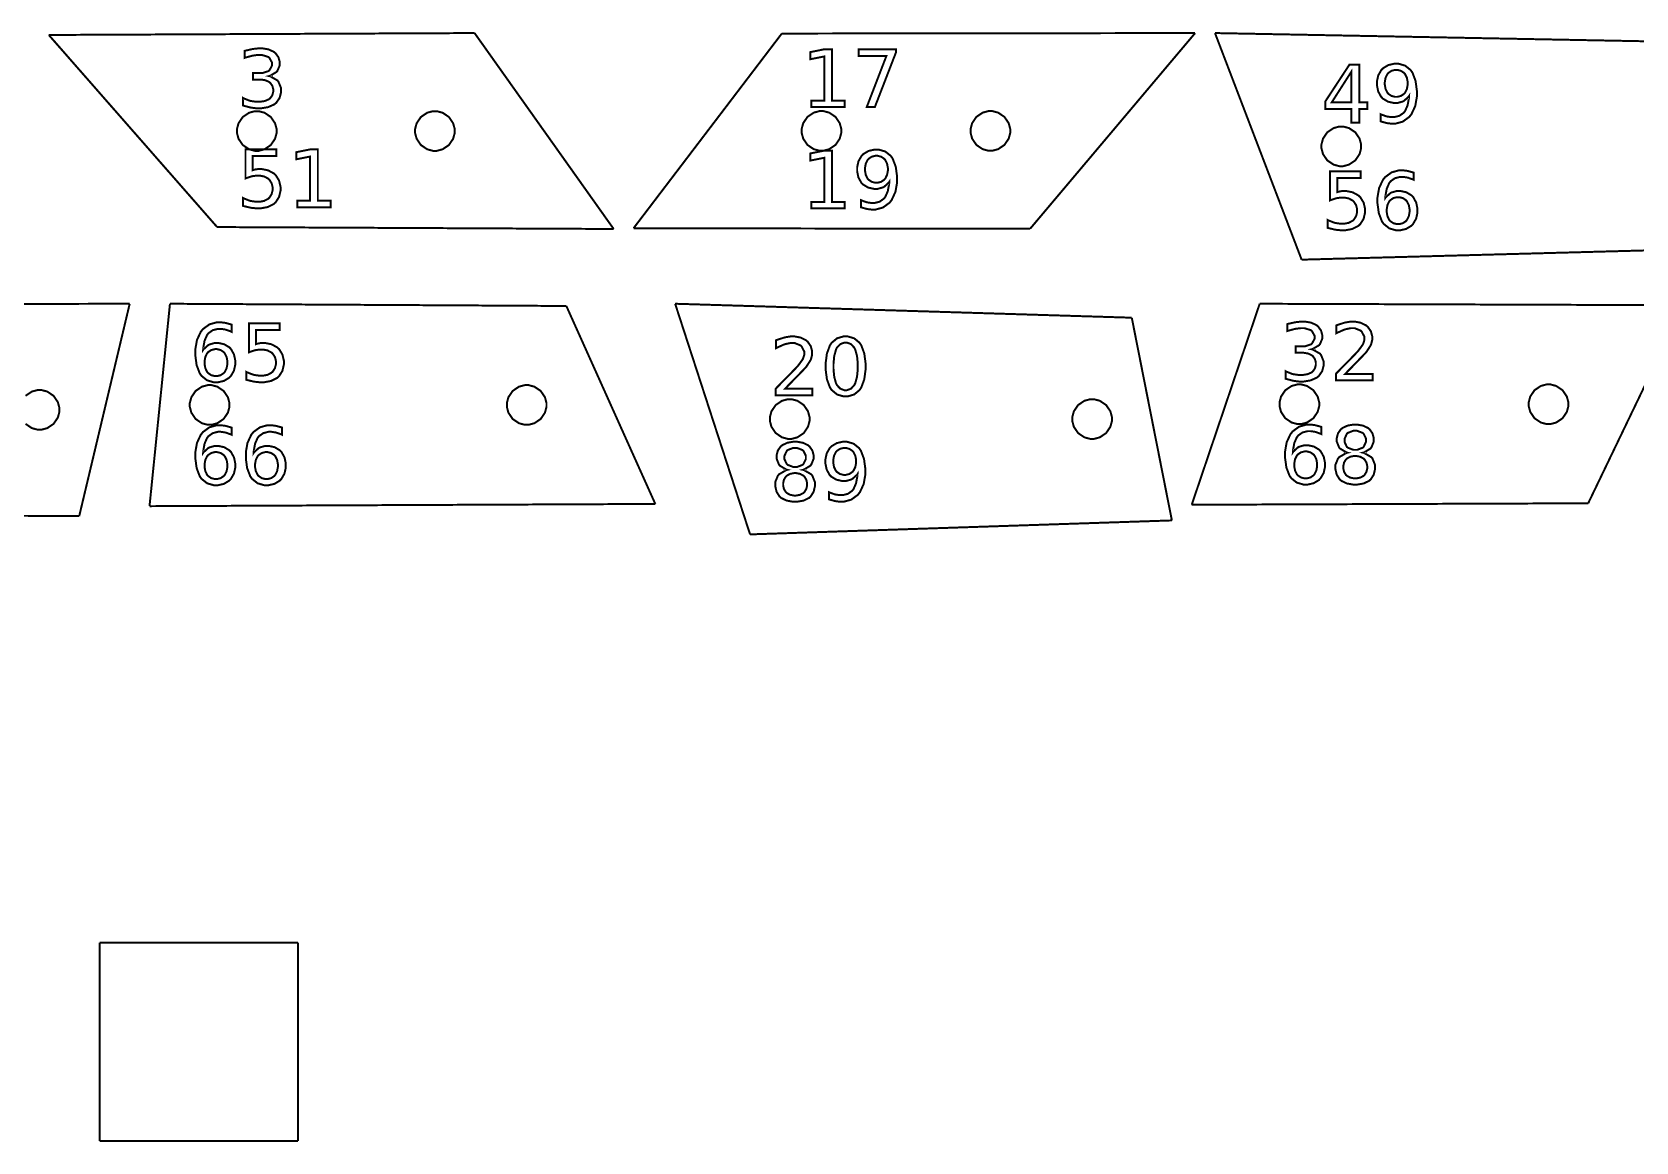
# Model space of a CAD drawing. Extents: x 0 to 51.8, y 1.6 to 26.8.
# Drawn here: x 25.17 to 33.59, y 1.56 to 7.39 of the extents above; entities that cross this region are included whole.
import ezdxf

# ---------------------------------------------------------------- set-up
doc = ezdxf.new("R2010")
doc.units = 0
doc.layers.get('0').update_dxf_attribs({"linetype": 'CONTINUOUS'})

msp = doc.modelspace()

# ---------------------------------------------------------------- linework, layer by layer
at = {"color": 0, "const_width": 0.010417}
for points in [[(25.2535, 7.37511), (27.49, 7.3851)], [(25.2535, 7.37511), (26.1378, 6.36589)], [(27.49, 7.3851), (28.2207, 6.35585)], [(29.1039, 7.38254), (28.3249, 6.35949)], [(29.1039, 7.38254), (31.2751, 7.3851)], [(31.2751, 7.3851), (30.4081, 6.35693)], [(31.3793, 7.3851), (34.3049, 7.32921)], [(31.3793, 7.3851), (31.8344, 6.19461)], [(26.1378, 6.36589), (28.2207, 6.35585)], [(28.3249, 6.35949), (30.4081, 6.35693)], [(31.8344, 6.19461), (33.9161, 6.25054)], [(23.0119, 5.95796), (25.6785, 5.96306)], [(25.6785, 5.96306), (25.4135, 4.84814)], [(25.89, 5.96306), (25.7826, 4.89953)], [(25.89, 5.96306), (27.9721, 5.95128)], [(27.9721, 5.95128), (28.4394, 4.91129)], [(28.5436, 5.96306), (30.9422, 5.88971)], [(28.5436, 5.96306), (28.9372, 4.75136)], [(31.6142, 5.96306), (31.2571, 4.90707)], [(31.6142, 5.96306), (33.8403, 5.95535)], [(33.8403, 5.95535), (33.3397, 4.91476)], [(30.9422, 5.88971), (31.1529, 4.82471)], [(25.1314, 5.47928), (25.1644, 5.50163), (25.195, 5.50976), (25.2051, 5.50976), (25.2151, 5.50976), (25.2456, 5.50163), (25.2787, 5.47928), (25.3011, 5.44618), (25.3093, 5.41575), (25.3093, 5.4056), (25.3093, 5.4056), (25.3093, 5.39551), (25.3011, 5.36507), (25.2787, 5.33197), (25.2456, 5.30963), (25.2151, 5.30143), (25.2051, 5.30143), (25.195, 5.30143), (25.1644, 5.30963), (25.1314, 5.33197)], [(25.7826, 4.89953), (28.4394, 4.91129)], [(31.2571, 4.90707), (33.3397, 4.91476)], [(23.3199, 4.85325), (25.4135, 4.84814)], [(28.9372, 4.75136), (31.1529, 4.82471)]]:
    msp.add_lwpolyline(points, dxfattribs=at)
at = {"color": 1, "const_width": 0.010417}
for points in [[(26.411, 7.15935), (26.4158, 7.15831), (26.4542, 7.13644), (26.4569, 7.13308), (26.4597, 7.12978), (26.4737, 7.09532), (26.4737, 7.08382), (26.4737, 7.07389), (26.4658, 7.04394), (26.4478, 7.01828), (26.4426, 7.01417), (26.4375, 7.0101), (26.4053, 6.99576), (26.3674, 6.98964), (26.3547, 6.98964), (26.345, 6.98964), (26.3189, 6.99289), (26.3154, 6.99354), (26.3121, 6.99419), (26.2772, 7.00342), (26.2736, 7.00461), (26.2736, 7.04432), (26.2764, 7.04269), (26.3078, 7.03), (26.3111, 7.02914), (26.3144, 7.02832), (26.3439, 7.02414), (26.3536, 7.02414), (26.3621, 7.02414), (26.3876, 7.02794), (26.4092, 7.03683), (26.4125, 7.03933), (26.4158, 7.04194), (26.4276, 7.05817), (26.4326, 7.07742), (26.4326, 7.08382), (26.4326, 7.08985), (26.4279, 7.10775), (26.4169, 7.12321), (26.4138, 7.12571), (26.4107, 7.12825), (26.3914, 7.1371), (26.3689, 7.1409), (26.3615, 7.1409), (26.3261, 7.1409), (26.3261, 7.17475), (26.3632, 7.17475), (26.3747, 7.17475), (26.4068, 7.1849), (26.4094, 7.1869), (26.4122, 7.18896), (26.4257, 7.21365), (26.4257, 7.22185), (26.4257, 7.23079), (26.4118, 7.25558), (26.409, 7.25765), (26.4063, 7.25976), (26.3726, 7.27024), (26.3615, 7.27024), (26.3525, 7.27024), (26.3285, 7.26719), (26.3253, 7.26654), (26.3219, 7.26594), (26.2865, 7.25635), (26.2828, 7.25504), (26.2828, 7.29172), (26.2867, 7.29281), (26.3232, 7.30094), (26.3265, 7.30149), (26.33, 7.30203), (26.3564, 7.30474), (26.3651, 7.30474), (26.3757, 7.30474), (26.4071, 7.29943), (26.4346, 7.28706), (26.4392, 7.28347), (26.4437, 7.27994), (26.4597, 7.25846), (26.4665, 7.2341), (26.4665, 7.22597), (26.4665, 7.21533), (26.4543, 7.18636), (26.4519, 7.18343), (26.4496, 7.18056), (26.4154, 7.16049), (26.411, 7.15935)], [(29.2597, 7.03054), (29.3271, 7.03054), (29.3271, 7.26232), (29.2539, 7.24778), (29.2539, 7.2851), (29.3267, 7.29986), (29.3676, 7.29986), (29.3676, 7.03054), (29.4347, 7.03054), (29.4347, 6.99604), (29.2597, 6.99604), (29.2597, 7.03054)], [(29.5076, 7.29986), (29.7031, 7.29986), (29.7031, 7.28228), (29.5925, 6.99604), (29.5499, 6.99604), (29.6535, 7.26514), (29.5076, 7.26514), (29.5076, 7.29986)], [(32.0853, 7.21869), (32.1369, 7.21869), (32.1369, 7.02078), (32.1803, 7.02078), (32.1803, 6.98649), (32.1369, 6.98649), (32.1369, 6.91488), (32.0961, 6.91488), (32.0961, 6.98649), (31.959, 6.98649), (31.959, 7.02621), (32.0853, 7.21869)], [(32.0961, 7.18289), (31.9924, 7.02078), (32.0961, 7.02078), (32.0961, 7.18289)], [(32.2497, 6.92117), (32.2497, 6.95871), (32.2522, 6.95751), (32.2783, 6.94808), (32.281, 6.94743), (32.2835, 6.94678), (32.305, 6.94353), (32.3122, 6.94353), (32.3211, 6.94353), (32.3479, 6.95036), (32.3707, 6.96631), (32.3743, 6.97086), (32.3778, 6.97542), (32.3911, 7.00532), (32.3982, 7.04471), (32.3987, 7.05399), (32.3968, 7.05111), (32.3718, 7.02869), (32.3688, 7.02707), (32.3658, 7.02556), (32.3381, 7.01774), (32.3289, 7.01774), (32.3186, 7.01774), (32.2881, 7.02463), (32.2611, 7.04075), (32.2567, 7.04531), (32.2522, 7.04992), (32.2367, 7.07796), (32.2301, 7.11014), (32.2301, 7.12082), (32.2301, 7.13135), (32.2369, 7.16287), (32.2531, 7.19103), (32.2576, 7.19569), (32.2624, 7.20047), (32.29, 7.21701), (32.3211, 7.22413), (32.3315, 7.22413), (32.3431, 7.22413), (32.3779, 7.21403), (32.4074, 7.19049), (32.4119, 7.18375), (32.4167, 7.17703), (32.4328, 7.13422), (32.4397, 7.08333), (32.4397, 7.06635), (32.4397, 7.05024), (32.4313, 7.0019), (32.4114, 6.95893), (32.4057, 6.95176), (32.4, 6.94467), (32.3657, 6.91971), (32.3268, 6.90901), (32.3139, 6.90901), (32.3061, 6.90901), (32.2853, 6.91157), (32.2826, 6.91206), (32.28, 6.9126), (32.2525, 6.92019), (32.2497, 6.92117)], [(32.3315, 7.05007), (32.3376, 7.05007), (32.3561, 7.05479), (32.3724, 7.06581), (32.3751, 7.06896), (32.3778, 7.0721), (32.3874, 7.09136), (32.3914, 7.1135), (32.3914, 7.12082), (32.3914, 7.12815), (32.3874, 7.15013), (32.3778, 7.16932), (32.3751, 7.17247), (32.3724, 7.17567), (32.3561, 7.18679), (32.3376, 7.19157), (32.3315, 7.19157), (32.3253, 7.19157), (32.3065, 7.18679), (32.2901, 7.17567), (32.2875, 7.17247), (32.2847, 7.16932), (32.2753, 7.15013), (32.2714, 7.12815), (32.2714, 7.12082), (32.2714, 7.1135), (32.2753, 7.09136), (32.2847, 7.0721), (32.2875, 7.06896), (32.2901, 7.06581), (32.3065, 7.05479), (32.3253, 7.05007), (32.3315, 7.05007)], [(26.2868, 6.77387), (26.4483, 6.77387), (26.4483, 6.73915), (26.3246, 6.73915), (26.3246, 6.66471), (26.3261, 6.66525), (26.3408, 6.66906), (26.3424, 6.66928), (26.3439, 6.66954), (26.3563, 6.67079), (26.3604, 6.67079), (26.3718, 6.67079), (26.4058, 6.66379), (26.436, 6.64746), (26.441, 6.64279), (26.4458, 6.63818), (26.4632, 6.61008), (26.4707, 6.57818), (26.4707, 6.56749), (26.4707, 6.55664), (26.4631, 6.52393), (26.4451, 6.49588), (26.44, 6.49132), (26.435, 6.48682), (26.4033, 6.47097), (26.3664, 6.46419), (26.3542, 6.46419), (26.3443, 6.46419), (26.3183, 6.4669), (26.315, 6.46744), (26.3118, 6.46799), (26.2775, 6.47613), (26.274, 6.47721), (26.274, 6.51844), (26.2771, 6.51682), (26.3087, 6.50435), (26.3119, 6.50347), (26.3153, 6.50271), (26.3438, 6.49869), (26.3532, 6.49869), (26.3611, 6.49869), (26.3847, 6.50331), (26.4054, 6.51411), (26.4088, 6.51714), (26.4122, 6.52029), (26.4242, 6.53907), (26.4294, 6.56039), (26.4294, 6.56749), (26.4294, 6.5746), (26.4242, 6.59586), (26.4122, 6.61458), (26.4088, 6.61762), (26.4054, 6.62076), (26.3847, 6.63162), (26.3611, 6.63629), (26.3532, 6.63629), (26.345, 6.63629), (26.3229, 6.63325), (26.3203, 6.6326), (26.3175, 6.632), (26.2897, 6.62261), (26.2868, 6.62131), (26.2868, 6.77387)], [(26.5589, 6.50456), (26.6261, 6.50456), (26.6261, 6.73633), (26.5531, 6.72179), (26.5531, 6.75911), (26.6257, 6.77387), (26.6667, 6.77387), (26.6667, 6.50456), (26.7337, 6.50456), (26.7337, 6.47006), (26.5589, 6.47006), (26.5589, 6.50456)], [(29.2597, 6.49815), (29.3271, 6.49815), (29.3271, 6.72993), (29.2539, 6.71539), (29.2539, 6.75271), (29.3267, 6.76747), (29.3676, 6.76747), (29.3676, 6.49815), (29.4347, 6.49815), (29.4347, 6.46365), (29.2597, 6.46365), (29.2597, 6.49815)], [(29.5192, 6.46994), (29.5192, 6.50749), (29.5218, 6.50629), (29.5478, 6.49685), (29.5504, 6.49621), (29.5531, 6.49556), (29.5746, 6.49229), (29.5817, 6.49229), (29.5906, 6.49229), (29.6175, 6.49914), (29.6401, 6.51508), (29.6438, 6.51964), (29.6474, 6.52419), (29.6606, 6.5541), (29.6678, 6.59347), (29.6683, 6.60275), (29.6664, 6.59988), (29.6414, 6.57747), (29.6383, 6.57585), (29.6353, 6.57433), (29.6076, 6.56651), (29.5985, 6.56651), (29.5882, 6.56651), (29.5575, 6.5734), (29.5306, 6.58951), (29.5261, 6.59407), (29.5217, 6.59868), (29.5062, 6.62674), (29.4997, 6.6589), (29.4997, 6.6696), (29.4997, 6.68012), (29.5065, 6.71164), (29.5226, 6.73981), (29.5272, 6.74447), (29.5318, 6.74924), (29.5596, 6.76579), (29.5906, 6.77289), (29.601, 6.77289), (29.6126, 6.77289), (29.6475, 6.76281), (29.6768, 6.73926), (29.6815, 6.73253), (29.6861, 6.72581), (29.7024, 6.683), (29.7093, 6.63211), (29.7093, 6.61513), (29.7093, 6.59901), (29.7007, 6.55067), (29.6808, 6.50771), (29.6753, 6.50054), (29.6696, 6.49343), (29.6351, 6.46847), (29.5964, 6.45779), (29.5835, 6.45779), (29.5757, 6.45779), (29.5549, 6.46035), (29.5522, 6.46083), (29.5496, 6.46137), (29.5221, 6.46897), (29.5192, 6.46994)], [(29.601, 6.59885), (29.6071, 6.59885), (29.6257, 6.60357), (29.6419, 6.61458), (29.6446, 6.61774), (29.6474, 6.62088), (29.6568, 6.64014), (29.661, 6.66228), (29.661, 6.6696), (29.661, 6.67692), (29.6568, 6.69889), (29.6474, 6.7181), (29.6446, 6.72125), (29.6419, 6.72444), (29.6257, 6.73557), (29.6071, 6.74035), (29.601, 6.74035), (29.5947, 6.74035), (29.5761, 6.73557), (29.5597, 6.72444), (29.5569, 6.72125), (29.5543, 6.7181), (29.5449, 6.69889), (29.541, 6.67692), (29.541, 6.6696), (29.541, 6.66228), (29.5449, 6.64014), (29.5543, 6.62088), (29.5569, 6.61774), (29.5597, 6.61458), (29.5761, 6.60357), (29.5947, 6.59885), (29.601, 6.59885)], [(31.9835, 6.65853), (32.145, 6.65853), (32.145, 6.62381), (32.0213, 6.62381), (32.0213, 6.54937), (32.0228, 6.54992), (32.0375, 6.55371), (32.039, 6.55393), (32.0406, 6.55419), (32.0529, 6.55544), (32.0571, 6.55544), (32.0685, 6.55544), (32.1025, 6.54844), (32.1326, 6.53212), (32.1376, 6.52746), (32.1425, 6.52285), (32.1599, 6.49474), (32.1674, 6.46283), (32.1674, 6.45215), (32.1674, 6.44129), (32.1597, 6.40858), (32.1418, 6.38053), (32.1367, 6.37597), (32.1317, 6.37147), (32.1, 6.35563), (32.0631, 6.34885), (32.0508, 6.34885), (32.041, 6.34885), (32.015, 6.35157), (32.0117, 6.35211), (32.0085, 6.35265), (31.9742, 6.36079), (31.9707, 6.36187), (31.9707, 6.4031), (31.9738, 6.40147), (32.0054, 6.389), (32.0087, 6.38813), (32.0119, 6.38737), (32.0404, 6.38336), (32.0499, 6.38336), (32.0578, 6.38336), (32.0814, 6.38797), (32.1021, 6.39876), (32.1054, 6.40181), (32.1089, 6.40494), (32.1208, 6.42372), (32.1261, 6.44504), (32.1261, 6.45215), (32.1261, 6.45925), (32.1208, 6.48053), (32.1089, 6.49924), (32.1054, 6.50228), (32.1021, 6.50543), (32.0814, 6.51628), (32.0578, 6.52094), (32.0499, 6.52094), (32.0417, 6.52094), (32.0196, 6.5179), (32.0169, 6.51725), (32.0142, 6.51665), (31.9864, 6.50726), (31.9835, 6.50597), (31.9835, 6.65853)], [(32.4231, 6.65181), (32.4231, 6.61426), (32.4204, 6.6155), (32.3942, 6.62489), (32.3917, 6.62554), (32.389, 6.62619), (32.3676, 6.62944), (32.3606, 6.62944), (32.3515, 6.62944), (32.3246, 6.62256), (32.3018, 6.6065), (32.2983, 6.60189), (32.2947, 6.59733), (32.2815, 6.56749), (32.2744, 6.52826), (32.274, 6.51899), (32.276, 6.52192), (32.3008, 6.54438), (32.3039, 6.5459), (32.3069, 6.54753), (32.3346, 6.55544), (32.3439, 6.55544), (32.354, 6.55544), (32.3847, 6.5485), (32.4117, 6.53233), (32.4161, 6.52767), (32.4206, 6.52306), (32.4361, 6.4949), (32.4428, 6.46283), (32.4428, 6.45215), (32.4428, 6.44163), (32.4358, 6.40994), (32.4196, 6.38178), (32.415, 6.37706), (32.4104, 6.3724), (32.3828, 6.3559), (32.3518, 6.34885), (32.3415, 6.34885), (32.3299, 6.34885), (32.2949, 6.35894), (32.2654, 6.38249), (32.2607, 6.38921), (32.2561, 6.39594), (32.2399, 6.43864), (32.2329, 6.48931), (32.2329, 6.50618), (32.2329, 6.5224), (32.2414, 6.5709), (32.2614, 6.61388), (32.2671, 6.62099), (32.2728, 6.62815), (32.3071, 6.65321), (32.3458, 6.66396), (32.3589, 6.66396), (32.3667, 6.66396), (32.3875, 6.66146), (32.3901, 6.66092), (32.3926, 6.66043), (32.4201, 6.65283), (32.4231, 6.65181)], [(32.3415, 6.52289), (32.3353, 6.52289), (32.3165, 6.51818), (32.3001, 6.50717), (32.2974, 6.50401), (32.2947, 6.50087), (32.2853, 6.48161), (32.2814, 6.45953), (32.2814, 6.45215), (32.2814, 6.44482), (32.2853, 6.42279), (32.2947, 6.40349), (32.2974, 6.40028), (32.3001, 6.39714), (32.3165, 6.38612), (32.3353, 6.3814), (32.3415, 6.3814), (32.3476, 6.3814), (32.3661, 6.38612), (32.3824, 6.39714), (32.3851, 6.40028), (32.3878, 6.40349), (32.3974, 6.42279), (32.4014, 6.44482), (32.4014, 6.45215), (32.4014, 6.45953), (32.3974, 6.48161), (32.3878, 6.50087), (32.3851, 6.50401), (32.3824, 6.50717), (32.3661, 6.51818), (32.3476, 6.52289), (32.3415, 6.52289)], [(26.2133, 5.8534), (26.2133, 5.81586), (26.2108, 5.81711), (26.1846, 5.8265), (26.1819, 5.82715), (26.1793, 5.82781), (26.1581, 5.83106), (26.1508, 5.83106), (26.1418, 5.83106), (26.1149, 5.82417), (26.0922, 5.80811), (26.0886, 5.8035), (26.085, 5.79893), (26.0718, 5.7691), (26.0647, 5.72987), (26.0643, 5.7206), (26.0663, 5.72353), (26.0912, 5.74599), (26.0943, 5.7475), (26.0972, 5.74914), (26.125, 5.75706), (26.1342, 5.75706), (26.1443, 5.75706), (26.1751, 5.75011), (26.2019, 5.73394), (26.2064, 5.72928), (26.2108, 5.72467), (26.2264, 5.6965), (26.2332, 5.66444), (26.2332, 5.65375), (26.2332, 5.64324), (26.2261, 5.61154), (26.21, 5.58339), (26.2054, 5.57867), (26.2007, 5.574), (26.1731, 5.55751), (26.1421, 5.55046), (26.1318, 5.55046), (26.1201, 5.55046), (26.0853, 5.56054), (26.0557, 5.5841), (26.0511, 5.59082), (26.0464, 5.59754), (26.0301, 5.64025), (26.0233, 5.69092), (26.0233, 5.70779), (26.0233, 5.72401), (26.0318, 5.77251), (26.0517, 5.81549), (26.0574, 5.8226), (26.0631, 5.82975), (26.0974, 5.85482), (26.1361, 5.86556), (26.1492, 5.86556), (26.1569, 5.86556), (26.1778, 5.86307), (26.1804, 5.86253), (26.1831, 5.86203), (26.2106, 5.85444), (26.2133, 5.8534)], [(26.3044, 5.86014), (26.4658, 5.86014), (26.4658, 5.82542), (26.3422, 5.82542), (26.3422, 5.75097), (26.3436, 5.75151), (26.3585, 5.75532), (26.36, 5.75553), (26.3614, 5.75581), (26.3738, 5.75706), (26.3779, 5.75706), (26.3893, 5.75706), (26.4235, 5.75006), (26.4535, 5.73372), (26.4585, 5.72906), (26.4635, 5.72444), (26.4807, 5.69635), (26.4882, 5.66444), (26.4882, 5.65375), (26.4882, 5.6429), (26.4806, 5.61019), (26.4628, 5.58214), (26.4576, 5.57758), (26.4525, 5.57308), (26.4208, 5.55724), (26.3839, 5.55046), (26.3717, 5.55046), (26.3619, 5.55046), (26.3358, 5.55317), (26.3326, 5.55371), (26.3293, 5.55425), (26.2951, 5.56239), (26.2917, 5.56347), (26.2917, 5.60471), (26.2946, 5.60308), (26.3264, 5.5906), (26.3296, 5.58974), (26.3328, 5.58897), (26.3614, 5.58496), (26.3708, 5.58496), (26.3786, 5.58496), (26.4022, 5.58957), (26.4229, 5.60037), (26.4264, 5.6034), (26.4299, 5.60656), (26.4418, 5.62532), (26.4469, 5.64665), (26.4469, 5.65375), (26.4469, 5.66086), (26.4418, 5.68213), (26.4299, 5.70085), (26.4264, 5.70389), (26.4229, 5.70703), (26.4022, 5.71789), (26.3786, 5.72254), (26.3708, 5.72254), (26.3626, 5.72254), (26.3406, 5.71951), (26.3378, 5.71886), (26.3351, 5.71826), (26.3072, 5.70888), (26.3044, 5.70757), (26.3044, 5.86014)], [(31.8874, 5.7239), (31.8922, 5.72288), (31.9306, 5.70101), (31.9333, 5.69764), (31.9361, 5.69433), (31.9501, 5.65989), (31.9501, 5.64839), (31.9501, 5.63846), (31.9422, 5.60851), (31.9242, 5.58285), (31.919, 5.57872), (31.9139, 5.57465), (31.8817, 5.56033), (31.8438, 5.55419), (31.8311, 5.55419), (31.8214, 5.55419), (31.7953, 5.55746), (31.7919, 5.55811), (31.7885, 5.55875), (31.7536, 5.56799), (31.75, 5.56917), (31.75, 5.60889), (31.7528, 5.60726), (31.7842, 5.59457), (31.7875, 5.59369), (31.791, 5.59289), (31.8203, 5.58871), (31.8301, 5.58871), (31.8386, 5.58871), (31.864, 5.5925), (31.8856, 5.6014), (31.8889, 5.60389), (31.8922, 5.6065), (31.904, 5.62272), (31.909, 5.64199), (31.909, 5.64839), (31.909, 5.6544), (31.9043, 5.67231), (31.8933, 5.68778), (31.8901, 5.69026), (31.8871, 5.69282), (31.8678, 5.70167), (31.8453, 5.70546), (31.8379, 5.70546), (31.8025, 5.70546), (31.8025, 5.73931), (31.8396, 5.73931), (31.8513, 5.73931), (31.8832, 5.74946), (31.8858, 5.75146), (31.8886, 5.75353), (31.9021, 5.77821), (31.9021, 5.7864), (31.9021, 5.79536), (31.8882, 5.82015), (31.8854, 5.82221), (31.8826, 5.82433), (31.849, 5.83479), (31.8379, 5.83479), (31.8289, 5.83479), (31.8049, 5.83176), (31.8017, 5.83111), (31.7983, 5.83051), (31.7629, 5.8209), (31.7592, 5.81961), (31.7592, 5.85628), (31.7631, 5.85736), (31.7996, 5.8655), (31.8029, 5.86604), (31.8064, 5.8666), (31.8328, 5.86931), (31.8415, 5.86931), (31.8521, 5.86931), (31.8835, 5.86399), (31.911, 5.85161), (31.9156, 5.84804), (31.9201, 5.84451), (31.9361, 5.82303), (31.9429, 5.79867), (31.9429, 5.79053), (31.9429, 5.77989), (31.9308, 5.75092), (31.9283, 5.74799), (31.926, 5.74511), (31.8918, 5.72504), (31.8874, 5.7239)], [(32.0635, 5.59457), (32.2069, 5.59457), (32.2069, 5.56006), (32.0142, 5.56006), (32.0142, 5.59457), (32.0181, 5.59864), (32.0417, 5.62299), (32.0711, 5.65289), (32.0778, 5.65967), (32.0846, 5.6665), (32.1107, 5.69319), (32.1268, 5.71024), (32.1286, 5.71218), (32.1318, 5.71588), (32.1549, 5.74718), (32.1561, 5.74972), (32.1575, 5.75233), (32.1642, 5.773), (32.1642, 5.77989), (32.1642, 5.78976), (32.1499, 5.81689), (32.1471, 5.81939), (32.1442, 5.822), (32.1131, 5.83479), (32.1028, 5.83479), (32.0925, 5.83479), (32.0656, 5.82921), (32.0619, 5.82807), (32.0583, 5.82699), (32.0203, 5.80994), (32.0161, 5.80767), (32.0161, 5.84912), (32.0203, 5.85081), (32.0587, 5.86328), (32.0624, 5.8641), (32.066, 5.86496), (32.0931, 5.86931), (32.1021, 5.86931), (32.1126, 5.86931), (32.1443, 5.86339), (32.1725, 5.84961), (32.1772, 5.84565), (32.1818, 5.84174), (32.1983, 5.81819), (32.2054, 5.79161), (32.2054, 5.78271), (32.2054, 5.77382), (32.1994, 5.74994), (32.1982, 5.74713), (32.1971, 5.74436), (32.1758, 5.71143), (32.1729, 5.70763), (32.1719, 5.70665), (32.1621, 5.69618), (32.1449, 5.67828), (32.1403, 5.67356), (32.1357, 5.66889), (32.1075, 5.63971), (32.0717, 5.60303), (32.0635, 5.59457)], [(26.1318, 5.7245), (26.1256, 5.7245), (26.1068, 5.71978), (26.0904, 5.70876), (26.0878, 5.70562), (26.085, 5.70247), (26.0757, 5.68321), (26.0717, 5.66114), (26.0717, 5.65375), (26.0717, 5.64643), (26.0757, 5.6244), (26.085, 5.60508), (26.0878, 5.60189), (26.0904, 5.59874), (26.1068, 5.58772), (26.1256, 5.58301), (26.1318, 5.58301), (26.1379, 5.58301), (26.1564, 5.58772), (26.1726, 5.59874), (26.1754, 5.60189), (26.1781, 5.60508), (26.1876, 5.6244), (26.1917, 5.64643), (26.1917, 5.65375), (26.1917, 5.66114), (26.1876, 5.68321), (26.1781, 5.70247), (26.1754, 5.70562), (26.1726, 5.70876), (26.1564, 5.71978), (26.1379, 5.7245), (26.1318, 5.7245)], [(29.1212, 5.51671), (29.2646, 5.51671), (29.2646, 5.48221), (29.0719, 5.48221), (29.0719, 5.51671), (29.0758, 5.52078), (29.0994, 5.54514), (29.1288, 5.57503), (29.1356, 5.58182), (29.1422, 5.58865), (29.1685, 5.61535), (29.1846, 5.63238), (29.1862, 5.63433), (29.1896, 5.63803), (29.2125, 5.66932), (29.2139, 5.67188), (29.2151, 5.67449), (29.2219, 5.69515), (29.2219, 5.70204), (29.2219, 5.71192), (29.2076, 5.73904), (29.2047, 5.74154), (29.2019, 5.74414), (29.1708, 5.75694), (29.1604, 5.75694), (29.1503, 5.75694), (29.1233, 5.75136), (29.1197, 5.75022), (29.1161, 5.74914), (29.0779, 5.7321), (29.0739, 5.72982), (29.0739, 5.77126), (29.0781, 5.77294), (29.1165, 5.78543), (29.1201, 5.78624), (29.1237, 5.78711), (29.1508, 5.79144), (29.1599, 5.79144), (29.1704, 5.79144), (29.2021, 5.78554), (29.2303, 5.77175), (29.2349, 5.76779), (29.2396, 5.76389), (29.256, 5.74035), (29.2632, 5.71376), (29.2632, 5.70486), (29.2632, 5.69596), (29.2572, 5.6721), (29.256, 5.66928), (29.2547, 5.6665), (29.2336, 5.63357), (29.2306, 5.62978), (29.2297, 5.62879), (29.2199, 5.61833), (29.2026, 5.60042), (29.1981, 5.59571), (29.1935, 5.59104), (29.1651, 5.56185), (29.1294, 5.52518), (29.1212, 5.51671)], [(29.439, 5.79144), (29.4503, 5.79144), (29.4842, 5.78136), (29.5126, 5.75782), (29.5171, 5.75108), (29.5215, 5.74436), (29.5372, 5.70156), (29.544, 5.65067), (29.544, 5.63368), (29.544, 5.61681), (29.5372, 5.56614), (29.5215, 5.52344), (29.5171, 5.51671), (29.5126, 5.50999), (29.4842, 5.48643), (29.4503, 5.47635), (29.439, 5.47635), (29.4278, 5.47635), (29.394, 5.48643), (29.3656, 5.50999), (29.3611, 5.51671), (29.3567, 5.52344), (29.3408, 5.56614), (29.3342, 5.61681), (29.3342, 5.63368), (29.3342, 5.65067), (29.3408, 5.70156), (29.3567, 5.74436), (29.3611, 5.75108), (29.3656, 5.75782), (29.394, 5.78136), (29.4278, 5.79144), (29.439, 5.79144)], [(29.439, 5.7589), (29.4321, 5.7589), (29.4113, 5.75108), (29.3939, 5.73286), (29.3912, 5.72765), (29.3886, 5.72244), (29.3793, 5.68853), (29.3754, 5.6474), (29.3754, 5.63368), (29.3754, 5.62007), (29.3793, 5.57915), (29.3886, 5.54536), (29.3912, 5.54015), (29.3939, 5.53494), (29.4113, 5.51671), (29.4321, 5.5089), (29.439, 5.5089), (29.446, 5.5089), (29.4671, 5.51671), (29.4843, 5.53494), (29.4869, 5.54015), (29.4896, 5.54536), (29.499, 5.57915), (29.5031, 5.62007), (29.5031, 5.63368), (29.5031, 5.6474), (29.499, 5.68853), (29.4896, 5.72244), (29.4869, 5.72765), (29.4843, 5.73286), (29.4671, 5.75108), (29.446, 5.7589), (29.439, 5.7589)], [(26.2133, 5.31256), (26.2133, 5.27501), (26.2108, 5.27626), (26.1846, 5.28564), (26.1819, 5.28629), (26.1793, 5.28694), (26.1581, 5.29021), (26.1508, 5.29021), (26.1418, 5.29021), (26.1149, 5.28331), (26.0922, 5.26725), (26.0886, 5.26264), (26.085, 5.25808), (26.0718, 5.22825), (26.0647, 5.18901), (26.0643, 5.17974), (26.0663, 5.18267), (26.0912, 5.20514), (26.0943, 5.20665), (26.0972, 5.20828), (26.125, 5.21619), (26.1342, 5.21619), (26.1443, 5.21619), (26.1751, 5.20925), (26.2019, 5.19308), (26.2064, 5.18842), (26.2108, 5.18381), (26.2264, 5.15565), (26.2332, 5.12358), (26.2332, 5.1129), (26.2332, 5.10238), (26.2261, 5.07069), (26.21, 5.04254), (26.2054, 5.03782), (26.2007, 5.03315), (26.1731, 5.01665), (26.1421, 5.0096), (26.1318, 5.0096), (26.1201, 5.0096), (26.0853, 5.01969), (26.0557, 5.04324), (26.0511, 5.04997), (26.0464, 5.05669), (26.0301, 5.09939), (26.0233, 5.15007), (26.0233, 5.16694), (26.0233, 5.18317), (26.0318, 5.23167), (26.0517, 5.27463), (26.0574, 5.28174), (26.0631, 5.2889), (26.0974, 5.31396), (26.1361, 5.32471), (26.1492, 5.32471), (26.1569, 5.32471), (26.1778, 5.32221), (26.1804, 5.32167), (26.1831, 5.32118), (26.2106, 5.31358), (26.2133, 5.31256)], [(26.4786, 5.31256), (26.4786, 5.27501), (26.4761, 5.27626), (26.4499, 5.28564), (26.4472, 5.28629), (26.4446, 5.28694), (26.4233, 5.29021), (26.4161, 5.29021), (26.4072, 5.29021), (26.3801, 5.28331), (26.3575, 5.26725), (26.3539, 5.26264), (26.3503, 5.25808), (26.3371, 5.22825), (26.3301, 5.18901), (26.3296, 5.17974), (26.3315, 5.18267), (26.3565, 5.20514), (26.3596, 5.20665), (26.3626, 5.20828), (26.3903, 5.21619), (26.3994, 5.21619), (26.4097, 5.21619), (26.4404, 5.20925), (26.4672, 5.19308), (26.4717, 5.18842), (26.4763, 5.18381), (26.4918, 5.15565), (26.4985, 5.12358), (26.4985, 5.1129), (26.4985, 5.10238), (26.4914, 5.07069), (26.4753, 5.04254), (26.4707, 5.03782), (26.466, 5.03315), (26.4385, 5.01665), (26.4074, 5.0096), (26.3971, 5.0096), (26.3854, 5.0096), (26.3506, 5.01969), (26.321, 5.04324), (26.3164, 5.04997), (26.3117, 5.05669), (26.2954, 5.09939), (26.2886, 5.15007), (26.2886, 5.16694), (26.2886, 5.18317), (26.2971, 5.23167), (26.3169, 5.27463), (26.3226, 5.28174), (26.3283, 5.2889), (26.3626, 5.31396), (26.4015, 5.32471), (26.4144, 5.32471), (26.4222, 5.32471), (26.4431, 5.32221), (26.4457, 5.32167), (26.4483, 5.32118), (26.4758, 5.31358), (26.4786, 5.31256)], [(31.9375, 5.31603), (31.9375, 5.27849), (31.9349, 5.27974), (31.9086, 5.28911), (31.906, 5.28976), (31.9035, 5.29042), (31.8821, 5.29368), (31.875, 5.29368), (31.866, 5.29368), (31.839, 5.28678), (31.8163, 5.27072), (31.8128, 5.26611), (31.8092, 5.26156), (31.796, 5.23172), (31.7889, 5.19249), (31.7885, 5.18321), (31.7904, 5.18614), (31.8153, 5.20861), (31.8183, 5.21013), (31.8214, 5.21175), (31.849, 5.21967), (31.8583, 5.21967), (31.8685, 5.21967), (31.8992, 5.21272), (31.9261, 5.19656), (31.9306, 5.19189), (31.935, 5.18728), (31.9506, 5.15913), (31.9572, 5.12706), (31.9572, 5.11638), (31.9572, 5.10585), (31.9503, 5.07417), (31.934, 5.04601), (31.9294, 5.04129), (31.9249, 5.03662), (31.8972, 5.02013), (31.8663, 5.01307), (31.856, 5.01307), (31.8443, 5.01307), (31.8093, 5.02317), (31.7799, 5.04671), (31.7751, 5.05344), (31.7706, 5.06017), (31.7543, 5.10286), (31.7474, 5.15354), (31.7474, 5.17042), (31.7474, 5.18664), (31.7558, 5.23514), (31.7758, 5.2781), (31.7815, 5.28521), (31.7872, 5.29237), (31.8215, 5.31743), (31.8603, 5.32818), (31.8733, 5.32818), (31.8811, 5.32818), (31.9019, 5.32568), (31.9046, 5.32514), (31.9071, 5.32465), (31.9346, 5.31706), (31.9375, 5.31603)], [(32.075, 5.18061), (32.0706, 5.18169), (32.0363, 5.20215), (32.0337, 5.20514), (32.0313, 5.20817), (32.019, 5.2391), (32.019, 5.2494), (32.019, 5.2576), (32.0254, 5.28201), (32.0404, 5.30344), (32.0449, 5.30692), (32.0492, 5.31049), (32.0756, 5.32286), (32.1058, 5.32818), (32.116, 5.32818), (32.1261, 5.32818), (32.1564, 5.32286), (32.1828, 5.31049), (32.1872, 5.30692), (32.1915, 5.30344), (32.2067, 5.28201), (32.2132, 5.2576), (32.2132, 5.2494), (32.2132, 5.23833), (32.2008, 5.20817), (32.1985, 5.20514), (32.196, 5.20215), (32.1618, 5.18169), (32.1575, 5.18061), (32.1624, 5.17947), (32.2008, 5.15685), (32.2036, 5.15349), (32.2064, 5.15018), (32.2201, 5.11589), (32.2201, 5.10444), (32.2201, 5.09467), (32.2133, 5.06532), (32.1976, 5.04047), (32.1932, 5.03651), (32.1888, 5.03261), (32.1604, 5.01893), (32.1271, 5.01307), (32.116, 5.01307), (32.1049, 5.01307), (32.0715, 5.01893), (32.0432, 5.03261), (32.0388, 5.03651), (32.0342, 5.04047), (32.0185, 5.06532), (32.0118, 5.09467), (32.0118, 5.10444), (32.0118, 5.11669), (32.0257, 5.15018), (32.0285, 5.15349), (32.0313, 5.15685), (32.07, 5.17947), (32.075, 5.18061)], [(29.1326, 5.09056), (29.1282, 5.09164), (29.0939, 5.11208), (29.0915, 5.11507), (29.089, 5.11811), (29.0767, 5.14903), (29.0767, 5.15935), (29.0767, 5.16754), (29.0831, 5.19194), (29.0982, 5.21338), (29.1025, 5.21685), (29.1069, 5.22043), (29.1333, 5.23281), (29.1636, 5.23812), (29.1738, 5.23812), (29.1837, 5.23812), (29.2142, 5.23281), (29.2406, 5.22043), (29.2449, 5.21685), (29.2493, 5.21338), (29.2644, 5.19194), (29.271, 5.16754), (29.271, 5.15935), (29.271, 5.14828), (29.2586, 5.11811), (29.2562, 5.11507), (29.2538, 5.11208), (29.2194, 5.09164), (29.2151, 5.09056), (29.2201, 5.08942), (29.2586, 5.06679), (29.2614, 5.06342), (29.2642, 5.06011), (29.2779, 5.02582), (29.2779, 5.01438), (29.2779, 5.00461), (29.2711, 4.97526), (29.2554, 4.95042), (29.251, 4.94646), (29.2465, 4.94254), (29.2182, 4.92888), (29.1847, 4.92301), (29.1738, 4.92301), (29.1626, 4.92301), (29.1293, 4.92888), (29.101, 4.94254), (29.0965, 4.94646), (29.0919, 4.95042), (29.0763, 4.97526), (29.0696, 5.00461), (29.0696, 5.01438), (29.0696, 5.02664), (29.0835, 5.06011), (29.0862, 5.06342), (29.089, 5.06679), (29.1278, 5.08942), (29.1326, 5.09056)], [(29.3525, 4.93517), (29.3525, 4.97271), (29.355, 4.97151), (29.381, 4.96208), (29.3837, 4.96143), (29.3863, 4.96078), (29.4078, 4.95751), (29.415, 4.95751), (29.4239, 4.95751), (29.4507, 4.96436), (29.4735, 4.98031), (29.4769, 4.98486), (29.4806, 4.98942), (29.4938, 5.01932), (29.501, 5.05871), (29.5015, 5.06799), (29.4996, 5.06511), (29.4746, 5.04269), (29.4715, 5.04107), (29.4685, 5.03956), (29.4408, 5.03174), (29.4317, 5.03174), (29.4214, 5.03174), (29.3908, 5.03863), (29.3639, 5.05474), (29.3594, 5.05931), (29.3549, 5.06392), (29.3394, 5.09196), (29.3329, 5.12414), (29.3329, 5.13482), (29.3329, 5.14535), (29.3397, 5.17686), (29.3558, 5.20503), (29.3604, 5.20969), (29.3651, 5.21446), (29.3928, 5.23101), (29.4239, 5.23812), (29.4343, 5.23812), (29.4458, 5.23812), (29.4807, 5.22803), (29.5101, 5.20449), (29.5147, 5.19775), (29.5193, 5.19103), (29.5356, 5.14822), (29.5425, 5.09733), (29.5425, 5.08035), (29.5425, 5.06424), (29.534, 5.0159), (29.5142, 4.97293), (29.5085, 4.96576), (29.5028, 4.95865), (29.4685, 4.93371), (29.4296, 4.92301), (29.4167, 4.92301), (29.4089, 4.92301), (29.3881, 4.92557), (29.3854, 4.92606), (29.3828, 4.9266), (29.3553, 4.93419), (29.3525, 4.93517)], [(32.06, 5.2455), (32.06, 5.23633), (32.0722, 5.21104), (32.0747, 5.20882), (32.0772, 5.20665), (32.1062, 5.19558), (32.116, 5.19558), (32.1264, 5.19558), (32.155, 5.20665), (32.1575, 5.20882), (32.16, 5.21104), (32.1724, 5.23693), (32.1724, 5.2455), (32.1724, 5.25472), (32.16, 5.28022), (32.1575, 5.28239), (32.155, 5.28461), (32.1257, 5.29563), (32.116, 5.29563), (32.1057, 5.29563), (32.0772, 5.28461), (32.0747, 5.28239), (32.0722, 5.28022), (32.06, 5.25418), (32.06, 5.2455)], [(26.1318, 5.18365), (26.1256, 5.18365), (26.1068, 5.17893), (26.0904, 5.16792), (26.0878, 5.16476), (26.085, 5.16162), (26.0757, 5.14236), (26.0717, 5.12028), (26.0717, 5.1129), (26.0717, 5.10558), (26.0757, 5.08356), (26.085, 5.06424), (26.0878, 5.06104), (26.0904, 5.05789), (26.1068, 5.04688), (26.1256, 5.04215), (26.1318, 5.04215), (26.1379, 5.04215), (26.1564, 5.04688), (26.1726, 5.05789), (26.1754, 5.06104), (26.1781, 5.06424), (26.1876, 5.08356), (26.1917, 5.10558), (26.1917, 5.1129), (26.1917, 5.12028), (26.1876, 5.14236), (26.1781, 5.16162), (26.1754, 5.16476), (26.1726, 5.16792), (26.1564, 5.17893), (26.1379, 5.18365), (26.1318, 5.18365)], [(26.3971, 5.18365), (26.3908, 5.18365), (26.3721, 5.17893), (26.3557, 5.16792), (26.3531, 5.16476), (26.3503, 5.16162), (26.341, 5.14236), (26.3369, 5.12028), (26.3369, 5.1129), (26.3369, 5.10558), (26.341, 5.08356), (26.3503, 5.06424), (26.3531, 5.06104), (26.3557, 5.05789), (26.3721, 5.04688), (26.3908, 5.04215), (26.3971, 5.04215), (26.4032, 5.04215), (26.4217, 5.04688), (26.4381, 5.05789), (26.4407, 5.06104), (26.4435, 5.06424), (26.4529, 5.08356), (26.4569, 5.10558), (26.4569, 5.1129), (26.4569, 5.12028), (26.4529, 5.14236), (26.4435, 5.16162), (26.4407, 5.16476), (26.4381, 5.16792), (26.4217, 5.17893), (26.4032, 5.18365), (26.3971, 5.18365)], [(29.1178, 5.15543), (29.1178, 5.14626), (29.13, 5.12099), (29.1325, 5.11876), (29.1349, 5.1166), (29.164, 5.10553), (29.1738, 5.10553), (29.184, 5.10553), (29.2126, 5.1166), (29.2151, 5.11876), (29.2176, 5.12099), (29.2301, 5.14686), (29.2301, 5.15543), (29.2301, 5.16465), (29.2176, 5.19015), (29.2151, 5.19233), (29.2126, 5.19456), (29.1835, 5.20557), (29.1738, 5.20557), (29.1635, 5.20557), (29.1349, 5.19456), (29.1325, 5.19233), (29.13, 5.19015), (29.1178, 5.16411), (29.1178, 5.15543)], [(29.4343, 5.06407), (29.4404, 5.06407), (29.4589, 5.06879), (29.4751, 5.07981), (29.4779, 5.08296), (29.4806, 5.0861), (29.4901, 5.10536), (29.4942, 5.1275), (29.4942, 5.13482), (29.4942, 5.14214), (29.4901, 5.16411), (29.4806, 5.18332), (29.4779, 5.18647), (29.4751, 5.18967), (29.4589, 5.20079), (29.4404, 5.20557), (29.4343, 5.20557), (29.4281, 5.20557), (29.4093, 5.20079), (29.3929, 5.18967), (29.3901, 5.18647), (29.3875, 5.18332), (29.3781, 5.16411), (29.3742, 5.14214), (29.3742, 5.13482), (29.3742, 5.1275), (29.3781, 5.10536), (29.3875, 5.0861), (29.3901, 5.08296), (29.3929, 5.07981), (29.4093, 5.06879), (29.4281, 5.06407), (29.4343, 5.06407)], [(31.856, 5.18712), (31.8497, 5.18712), (31.831, 5.1824), (31.8146, 5.17139), (31.8118, 5.16824), (31.8092, 5.1651), (31.7997, 5.14583), (31.7958, 5.12375), (31.7958, 5.11638), (31.7958, 5.10906), (31.7997, 5.08703), (31.8092, 5.06771), (31.8118, 5.06451), (31.8146, 5.06136), (31.831, 5.05035), (31.8497, 5.04563), (31.856, 5.04563), (31.8621, 5.04563), (31.8806, 5.05035), (31.8968, 5.06136), (31.8996, 5.06451), (31.9022, 5.06771), (31.9117, 5.08703), (31.9158, 5.10906), (31.9158, 5.11638), (31.9158, 5.12375), (31.9117, 5.14583), (31.9022, 5.1651), (31.8996, 5.16824), (31.8968, 5.17139), (31.8806, 5.1824), (31.8621, 5.18712), (31.856, 5.18712)], [(32.116, 5.16325), (32.1094, 5.16325), (32.0897, 5.15929), (32.0728, 5.15007), (32.07, 5.1474), (32.0672, 5.14481), (32.0574, 5.12885), (32.0533, 5.11057), (32.0533, 5.10444), (32.0533, 5.09831), (32.0574, 5.07986), (32.0672, 5.06386), (32.07, 5.06125), (32.0728, 5.05865), (32.0897, 5.04953), (32.1094, 5.04563), (32.116, 5.04563), (32.1225, 5.04563), (32.1422, 5.04953), (32.1594, 5.05865), (32.1622, 5.06125), (32.165, 5.06392), (32.1749, 5.07997), (32.1792, 5.09836), (32.1792, 5.10444), (32.1792, 5.11057), (32.1749, 5.12885), (32.165, 5.14481), (32.1622, 5.1474), (32.1594, 5.15007), (32.1422, 5.15929), (32.1225, 5.16325), (32.116, 5.16325)], [(29.1738, 5.07319), (29.1672, 5.07319), (29.1475, 5.06922), (29.1304, 5.06), (29.1278, 5.05735), (29.1249, 5.05474), (29.1151, 5.03879), (29.111, 5.02051), (29.111, 5.01438), (29.111, 5.00825), (29.1151, 4.98981), (29.1249, 4.97379), (29.1278, 4.97119), (29.1304, 4.96858), (29.1475, 4.95947), (29.1672, 4.95557), (29.1738, 4.95557), (29.1803, 4.95557), (29.1999, 4.95947), (29.2171, 4.96858), (29.22, 4.97119), (29.2228, 4.97385), (29.2326, 4.9899), (29.2368, 5.00831), (29.2368, 5.01438), (29.2368, 5.02051), (29.2326, 5.03879), (29.2228, 5.05474), (29.22, 5.05735), (29.2171, 5.06), (29.2, 5.06922), (29.1803, 5.07319), (29.1738, 5.07319)]]:
    msp.add_lwpolyline(points, close=True, dxfattribs=at)
at = {"color": 0, "const_width": 0.010417}
for points in [[(26.4503, 6.8705), (26.4503, 6.8604), (26.4421, 6.82997), (26.4197, 6.79688), (26.3867, 6.77453), (26.3561, 6.76633), (26.3461, 6.76633), (26.336, 6.76633), (26.3056, 6.77453), (26.2724, 6.79688), (26.25, 6.82997), (26.2419, 6.8604), (26.2419, 6.8705), (26.2419, 6.88064), (26.25, 6.91108), (26.2724, 6.94417), (26.3056, 6.96653), (26.336, 6.97467), (26.3461, 6.97467), (26.3561, 6.97467), (26.3867, 6.96653), (26.4197, 6.94417), (26.4421, 6.91108), (26.4503, 6.88064), (26.4503, 6.8705)], [(27.3858, 6.8705), (27.3858, 6.8604), (27.3776, 6.82997), (27.3553, 6.79688), (27.3222, 6.77453), (27.2918, 6.76633), (27.2817, 6.76633), (27.2715, 6.76633), (27.2411, 6.77453), (27.2081, 6.79688), (27.1857, 6.82997), (27.1775, 6.8604), (27.1775, 6.8705), (27.1775, 6.88064), (27.1857, 6.91108), (27.2081, 6.94417), (27.2411, 6.96653), (27.2715, 6.97467), (27.2817, 6.97467), (27.2918, 6.97467), (27.3222, 6.96653), (27.3553, 6.94417), (27.3776, 6.91108), (27.3858, 6.88064), (27.3858, 6.8705)], [(29.4164, 6.87104), (29.4164, 6.86094), (29.4082, 6.83051), (29.386, 6.79742), (29.3528, 6.77507), (29.3224, 6.76687), (29.3122, 6.76687), (29.3021, 6.76687), (29.2717, 6.77507), (29.2386, 6.79742), (29.2163, 6.83051), (29.2081, 6.86094), (29.2081, 6.87104), (29.2081, 6.88118), (29.2163, 6.91162), (29.2386, 6.94472), (29.2717, 6.96707), (29.3021, 6.97521), (29.3122, 6.97521), (29.3224, 6.97521), (29.3528, 6.96707), (29.386, 6.94472), (29.4082, 6.91162), (29.4164, 6.88118), (29.4164, 6.87104)], [(30.3039, 6.87104), (30.3039, 6.86094), (30.2957, 6.83051), (30.2733, 6.79742), (30.2401, 6.77507), (30.2097, 6.76687), (30.1997, 6.76687), (30.1894, 6.76687), (30.159, 6.77507), (30.126, 6.79742), (30.1036, 6.83051), (30.0956, 6.86094), (30.0956, 6.87104), (30.0956, 6.88118), (30.1036, 6.91162), (30.126, 6.94472), (30.159, 6.96707), (30.1894, 6.97521), (30.1997, 6.97521), (30.2097, 6.97521), (30.2401, 6.96707), (30.2733, 6.94472), (30.2957, 6.91162), (30.3039, 6.88118), (30.3039, 6.87104)], [(32.1469, 6.78988), (32.1469, 6.77979), (32.1388, 6.74935), (32.1164, 6.71625), (32.0833, 6.6939), (32.0528, 6.68571), (32.0428, 6.68571), (32.0326, 6.68571), (32.0022, 6.6939), (31.969, 6.71625), (31.9467, 6.74935), (31.9386, 6.77979), (31.9386, 6.78988), (31.9386, 6.80003), (31.9467, 6.83046), (31.969, 6.86356), (32.0022, 6.8859), (32.0326, 6.89404), (32.0428, 6.89404), (32.0528, 6.89404), (32.0833, 6.8859), (32.1164, 6.86356), (32.1388, 6.83046), (32.1469, 6.80003), (32.1469, 6.78988)], [(26.2025, 5.43132), (26.2025, 5.42122), (26.1943, 5.39079), (26.1719, 5.35769), (26.1389, 5.33535), (26.1085, 5.32715), (26.0983, 5.32715), (26.0882, 5.32715), (26.0578, 5.33535), (26.0247, 5.35769), (26.0024, 5.39079), (25.9942, 5.42122), (25.9942, 5.43132), (25.9942, 5.44146), (26.0024, 5.4719), (26.0247, 5.50499), (26.0578, 5.52735), (26.0882, 5.53549), (26.0983, 5.53549), (26.1085, 5.53549), (26.1389, 5.52735), (26.1719, 5.50499), (26.1943, 5.4719), (26.2025, 5.44146), (26.2025, 5.43132)], [(27.8679, 5.43132), (27.8679, 5.42122), (27.8597, 5.39079), (27.8374, 5.35769), (27.8043, 5.33535), (27.7739, 5.32715), (27.7638, 5.32715), (27.7536, 5.32715), (27.7232, 5.33535), (27.6901, 5.35769), (27.6678, 5.39079), (27.6596, 5.42122), (27.6596, 5.43132), (27.6596, 5.44146), (27.6678, 5.4719), (27.6901, 5.50499), (27.7232, 5.52735), (27.7536, 5.53549), (27.7638, 5.53549), (27.7739, 5.53549), (27.8043, 5.52735), (27.8374, 5.50499), (27.8597, 5.4719), (27.8679, 5.44146), (27.8679, 5.43132)], [(31.9267, 5.43506), (31.9267, 5.42497), (31.9185, 5.39453), (31.8961, 5.36143), (31.8631, 5.33908), (31.8326, 5.33089), (31.8225, 5.33089), (31.8124, 5.33089), (31.7819, 5.33908), (31.7487, 5.36143), (31.7264, 5.39453), (31.7183, 5.42497), (31.7183, 5.43506), (31.7183, 5.44521), (31.7264, 5.47564), (31.7487, 5.50874), (31.7819, 5.53108), (31.8124, 5.53922), (31.8225, 5.53922), (31.8326, 5.53922), (31.8631, 5.53108), (31.8961, 5.50874), (31.9185, 5.47564), (31.9267, 5.44521), (31.9267, 5.43506)], [(33.2356, 5.43506), (33.2356, 5.42497), (33.2274, 5.39453), (33.205, 5.36143), (33.1719, 5.33908), (33.1415, 5.33089), (33.1314, 5.33089), (33.1212, 5.33089), (33.0908, 5.33908), (33.0578, 5.36143), (33.0354, 5.39453), (33.0272, 5.42497), (33.0272, 5.43506), (33.0272, 5.44521), (33.0354, 5.47564), (33.0578, 5.50874), (33.0908, 5.53108), (33.1212, 5.53922), (33.1314, 5.53922), (33.1415, 5.53922), (33.1719, 5.53108), (33.205, 5.50874), (33.2274, 5.47564), (33.2356, 5.44521), (33.2356, 5.43506)], [(29.2497, 5.35721), (29.2497, 5.34711), (29.2415, 5.31668), (29.2192, 5.28358), (29.186, 5.26124), (29.1556, 5.25304), (29.1456, 5.25304), (29.1354, 5.25304), (29.1049, 5.26124), (29.0718, 5.28358), (29.0494, 5.31668), (29.0414, 5.34711), (29.0414, 5.35721), (29.0414, 5.36735), (29.0494, 5.39779), (29.0718, 5.43088), (29.1049, 5.45324), (29.1354, 5.46137), (29.1456, 5.46137), (29.1556, 5.46137), (29.186, 5.45324), (29.2192, 5.43088), (29.2415, 5.39779), (29.2497, 5.36735), (29.2497, 5.35721)], [(30.8381, 5.35721), (30.8381, 5.34711), (30.8299, 5.31668), (30.8075, 5.28358), (30.7744, 5.26124), (30.744, 5.25304), (30.7339, 5.25304), (30.7238, 5.25304), (30.6933, 5.26124), (30.6603, 5.28358), (30.6379, 5.31668), (30.6297, 5.34711), (30.6297, 5.35721), (30.6297, 5.36735), (30.6379, 5.39779), (30.6603, 5.43088), (30.6933, 5.45324), (30.7238, 5.46137), (30.7339, 5.46137), (30.744, 5.46137), (30.7744, 5.45324), (30.8075, 5.43088), (30.8299, 5.39779), (30.8381, 5.36735), (30.8381, 5.35721)]]:
    msp.add_lwpolyline(points, close=True, dxfattribs=at)
at = {"color": 5, "const_width": 0.010417}
for points in [[(25.5208, 1.56483), (25.5208, 2.6065)], [(25.5208, 2.6065), (26.5625, 2.6065)], [(26.5625, 2.6065), (26.5625, 1.56483)], [(26.5625, 1.56483), (25.5208, 1.56483)]]:
    msp.add_lwpolyline(points, dxfattribs=at)

doc.saveas('drawing.dxf')
